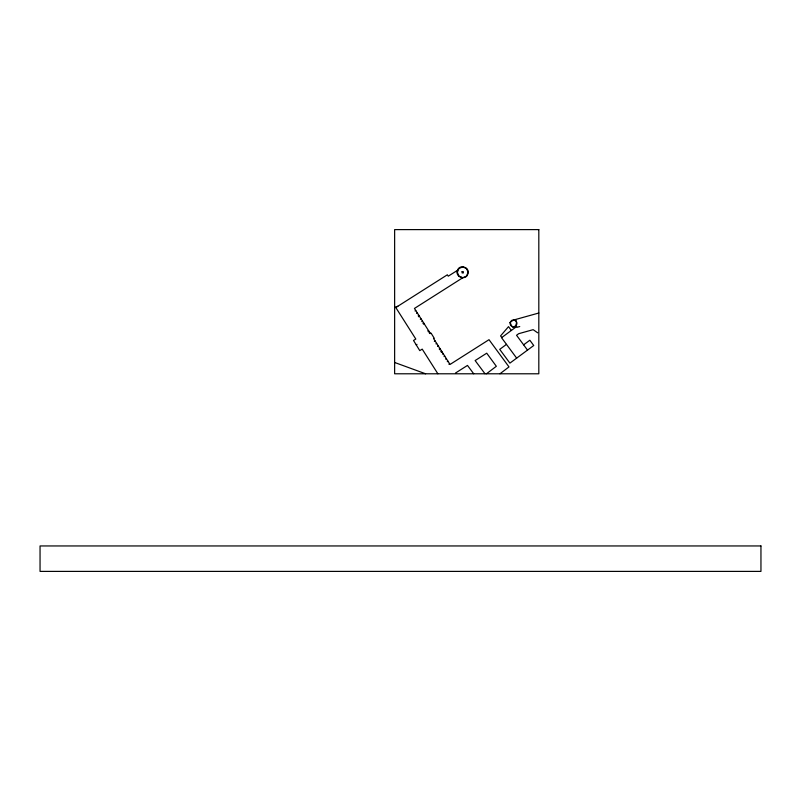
<?xml version="1.0" encoding="UTF-8"?>
<svg xmlns="http://www.w3.org/2000/svg" width="801" height="801" viewBox="0 0 801 801"><rect width="100%" height="100%" fill="white"/><g stroke="black" fill="none" stroke-linecap="round" stroke-linejoin="round"><path stroke-width="1.2" d="M457.461 270.368C454.708 276.936 465.711 280.941 467.824 274.142C470.577 267.574 459.574 263.569 457.461 270.368L448.24 276.185L447.358 274.793L395.794 307.544L415.809 339.053L413.516 340.465L419.764 350.618L422.207 349.116L437.877 373.787M516.265 325.336C518.988 321.802 512.85 317.687 510.627 321.571C509.606 323.073 510.107 325.316 511.659 326.257C513.461 328.32 516.415 324.395 516.675 326.518L501.546 337.702L516.655 358.137M486.447 373.787L496.34 366.287L486.728 353.191L475.133 360.55L485.016 373.787M499.944 373.787L508.995 366.918L489.01 339.684L450.032 364.445L433.621 338.613L434.232 338.242L431.098 333.166L430.427 333.586L414.447 308.435L462.728 277.767L466.532 276.105L468.104 272.3L466.532 268.505L462.728 266.923L458.923 268.505L457.351 272.3L458.923 276.105L462.728 277.677M506.472 344.37L499.724 349.366L509.897 363.133L533.736 345.511L529.831 340.235L523.614 344.83M415.038 310.948L415.759 310.498M416.59 313.381L417.301 312.931M418.172 315.874L418.893 315.424M419.273 316.025L418.763 316.795M420.885 318.568L420.305 319.239M421.787 321.571L422.507 321.111M422.928 323.364L423.639 322.903M423.409 324.115L424.119 323.664M427.774 330.993L428.495 330.543M428.976 331.294L428.395 331.964M429.396 333.536L430.107 333.086M416.22 344.861L416.981 344.38M434.342 341.326L435.053 340.866M435.954 343.869L436.675 343.419M437.576 346.412L438.287 345.962M439.188 348.966L439.909 348.505M439.669 349.717L440.38 349.266M440.81 351.509L441.521 351.048M441.281 352.26L442.002 351.809M442.422 354.052L443.143 353.601M444.034 356.595L444.755 356.145M445.656 359.138L446.367 358.688M447.268 361.692L447.989 361.231M448.89 364.235L449.601 363.784M455.489 373.036L467.484 365.416L473.721 373.787M394.633 307.464L397.877 306.252M538.833 313.011L514.803 319.699L514.953 320.34M516.915 327.329L519.739 326.548M394.633 362.473L425.601 373.787M527.519 350.107L516.545 335.269L518.678 333.697L533.166 329.662L537.661 332.815M511.348 330.453L508.525 326.638L500.575 335.909L501.776 337.531M510.197 322.513C514.833 337.351 521.631 311.99 510.197 322.513M462.097 271.669L462.097 272.931L463.358 272.931L463.358 271.669L462.097 271.669M538.813 229.607L394.633 229.607L394.633 373.787L538.813 373.787L538.813 229.607M760.95 545.952L40.05 545.952L40.05 571.393L760.95 571.393L760.95 545.952"/></g></svg>
